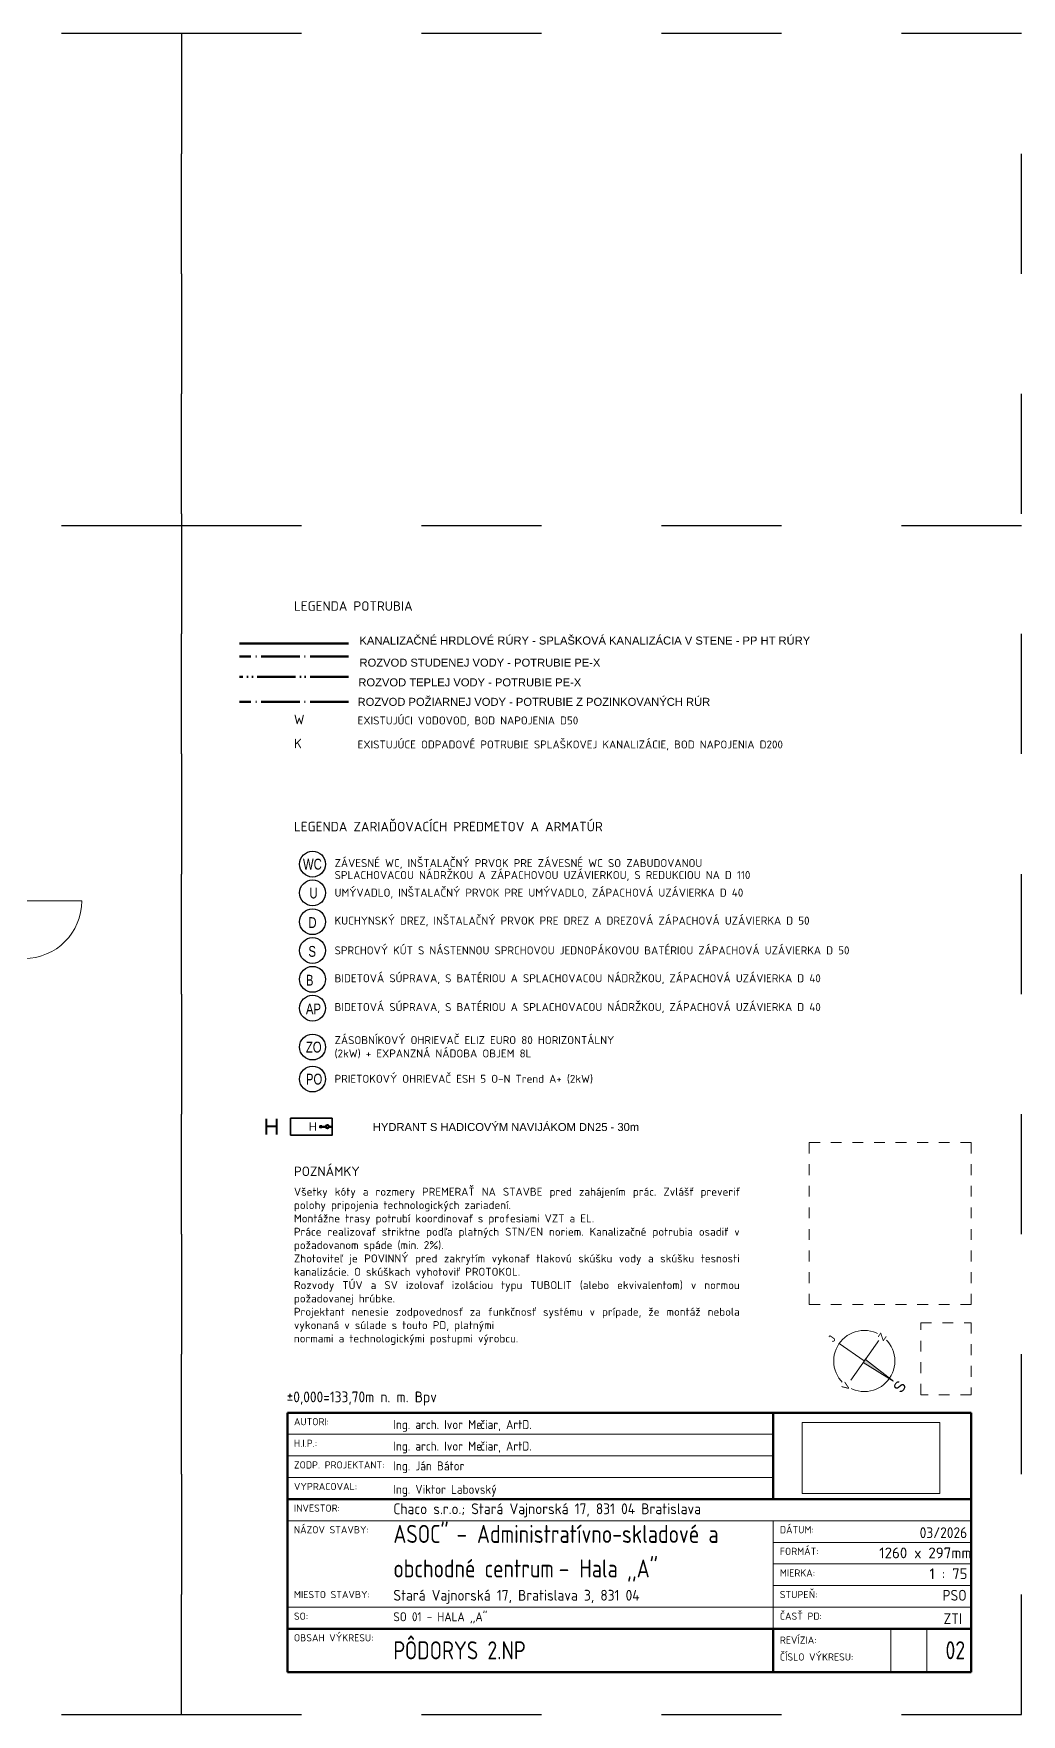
# Model space of a CAD drawing. Header units: millimetres. Extents: x 2377 to 264466, y -28213 to 61616.
# Drawn here: x 65844 to 81282, y 4870 to 31120 of the extents above; entities that cross this region are included whole.
import ezdxf
from ezdxf.enums import TextEntityAlignment as Align
from ezdxf.lldxf.tags import DXFTag

# ---------------------------------------------------------------- set-up
doc = ezdxf.new("R2010")
doc.units = ezdxf.units.MM
for name, pattern in [('ACAD_ISO04W100', [30.5, 24, -3, 0.5, -3]), ('ACAD_ISO05W100', [33, 24, -3, 0, -3, 0, -3]), ('ACAD_ISO06W100', [36, 24, -3, 0, -3, 0, -3, 0, -3]), ('Bodkočiarkovaná 3mm', [5, 3, -1, 0, -1]), ('Čiarkovaná 3mm', [6, 3, -3])]:
    doc.linetypes.add(name, pattern=pattern)
doc.layers.get('0').update_dxf_attribs({"color": 8})
for name, color, linetype, lineweight in [('_Wide Lines_', 250, 'Continuous', 70), ('dash', 9, 'Čiarkovaná 3mm', 9), ('Doors', 8, 'Continuous', 20), ('Dvere - nad rovinou rezu', 8, 'Bodkočiarkovaná 3mm', 9), ('G-____-____-TEXT', 7, 'Continuous', 9), ('Generic Annotations', 7, 'Continuous', 9), ('M-EQPM-____-OTLN', 7, 'Continuous', 18), ('Plan Swing', 8, 'Continuous', 9), ('Text Notes', 8, 'Continuous', 9), ('Title Blocks', 7, 'Continuous', 9), ('ZI_voda_pozar', 142, 'ACAD_ISO06W100', 50), ('ZTI- PRÍVOD POŽIARNEJ VODY', 144, 'ACAD_ISO04W100', 50), ('ZTI- PRÍVOD STUDENEJ VODY', 5, 'ACAD_ISO04W100', 50), ('ZTI-TÚV', 1, 'ACAD_ISO05W100', 50), ('ZTI_KANAL', 30, 'Continuous', 50)]:
    doc.layers.add(name, color=color, linetype=linetype, lineweight=lineweight)
doc.layers.add('IS_Popisy_úseků_Vodovod', color=7, linetype='SOLID')
doc.layers.add('PDF_Text', color=7, linetype='Continuous')
doc.layers.add('NETLAC', color=240, linetype='Čiarkovaná 3mm', plot=False, transparency=0.1)
doc.styles.add('Arial', font='arial.ttf', dxfattribs={"height": 89.296875})
doc.styles.add('Arial_1', font='arial.ttf', dxfattribs={"height": 3})
doc.styles.add('Arial_2', font='arial.ttf', dxfattribs={"height": 2})
doc.styles.add('HRUBE', font='arial.ttf', dxfattribs={"width": 0.75})
doc.styles.add('ISOCPEUR_10', font='isocpeur.ttf', dxfattribs={"height": 2})
doc.styles.add('ISOCPEUR_11', font='isocpeur.ttf', dxfattribs={"height": 3})
doc.styles.add('ISOCPEUR_12', font='isocpeur.ttf', dxfattribs={"width": 0.8, "height": 5})
doc.styles.add('ISOCPEUR_13', font='isocpeur.ttf', dxfattribs={"width": 0.9, "height": 3})
doc.styles.add('ISOCPEUR_14', font='isocpeur.ttf', dxfattribs={"width": 0.9, "height": 2.5})
doc.styles.add('PDF ISOCPEUR', font='isocpeur.ttf')
doc.styles.add('Style-Arial', font='arial.ttf')
tags = doc.linetypes.add('SOLID', pattern=[10, 10, 0]).pattern_tags.tags
tags[6:7] = [DXFTag(74, 4), DXFTag(75, 0), DXFTag(340, '0'), DXFTag(46, 0.0), DXFTag(50, 0.0), DXFTag(44, 0.0), DXFTag(45, 0.0)]
tags[4:5] = [DXFTag(74, 4), DXFTag(75, 0), DXFTag(340, '0'), DXFTag(46, 0.0), DXFTag(50, 0.0), DXFTag(44, 0.0), DXFTag(45, 0.0)]
picture_1 = doc.add_image_def('image1.jpg', size_in_pixel=(817, 420))

# ---------------------------------------------------------------- blocks, each defined once
blk = doc.blocks.new('Dvere 1-kridlové obložkové plné - 900x2100-4961961-2NP _PRAC_')
at = {"layer": 'Dvere - nad rovinou rezu'}
for p, q in [((-500, 165), (500, 165)), ((-500, -165), (500, -165))]:
    blk.add_line(p, q, dxfattribs=at)
at = {"layer": 'Plan Swing'}
blk.add_line((450, -165), (450, -1065), dxfattribs=at)
blk.add_arc((450, -165), 900, 180, 270, dxfattribs=at)
blk = doc.blocks.new('2NP podklad')
at = {"layer": 'Doors', "color": 252, "rotation": 90}
blk.add_blockref('Dvere 1-kridlové obložkové plné - 900x2100-4961961-2NP _PRAC_', (65533, 17125), dxfattribs=at)
blk = doc.blocks.new('netlac')
at = {"layer": 'NETLAC', "ltscale": 500}
for p, q in [((83851, 26406), (73351, 26406)), ((73351, 26406), (73351, 5406)), ((83851, 5406), (83851, 26406)), ((83851, 20256), (73351, 20256)), ((73351, 5406), (83851, 5406))]:
    blk.add_line(p, q, dxfattribs=at)
blk = doc.blocks.new('ALLA_ARCH_ROZPISKA - 1600x 420-4990699-PÔDORYS 2_NP')
at = {"layer": 'Title Blocks'}
blk.add_hatch(color=256, dxfattribs=at).paths.add_polyline_path([(-31.52, 90.63), (-40.02, 95.92), (-39.4, 96.8)])
at = {"layer": '_Wide Lines_'}
for p, q in [((-200, 10), (-200, 82)), ((-200, 82), (-10, 82)), ((-65, 82), (-65, 58)), ((-10, 82), (-10, 10)), ((-10, 58), (-200, 58)), ((-200, 22), (-10, 22)), ((-65, 22), (-65, 10)), ((-10, 10), (-200, 10))]:
    blk.add_line(p, q, dxfattribs=at)
at = {"layer": 'dash'}
for p, q in [((-55, 157), (-10, 157)), ((-55, 112), (-55, 157)), ((-10, 157), (-10, 112)), ((-10, 112), (-55, 112)), ((-24, 107), (-10, 107)), ((-24, 87), (-24, 107)), ((-10, 107), (-10, 87)), ((-10, 87), (-24, 87))]:
    blk.add_line(p, q, dxfattribs=at)
at = {"layer": 'Generic Annotations'}
for p, q in [((-39.71, 96.36), (-46.68, 101.24)), ((-43.44, 91.04), (-35.5, 102.37)), ((-39.4, 96.8), (-40.02, 95.92)), ((-40.02, 95.92), (-31.52, 90.63)), ((-40.02, 95.92), (-31.52, 90.63)), ((-39.09, 97.24), (-39.71, 96.36)), ((-39.4, 96.8), (-31.52, 90.63)), ((-31.52, 90.63), (-39.4, 96.8))]:
    blk.add_line(p, q, dxfattribs=at)
blk.add_circle((-39.71, 96.36), 8.5, dxfattribs=at)
at = {"layer": 'Title Blocks'}
for p, q in [((-65, 76), (-200, 76)), ((-65, 70), (-200, 70)), ((-65, 64), (-200, 64)), ((-10, 52), (-200, 52)), ((-65, 52), (-65, 22)), ((-10, 46), (-65, 46)), ((-10, 40), (-65, 40)), ((-10, 34), (-65, 34)), ((-10, 28), (-200, 28)), ((-32.32, 22), (-32.32, 10)), ((-22.32, 22), (-22.32, 10))]:
    blk.add_line(p, q, dxfattribs=at)
at = {"layer": 'Title Blocks', "attachment_point": 1}
for s, insert, char_height, width, style in [('AUTOR', (-198.17, 80.51), 2, 10.2616, 'ISOCPEUR_10'), ('\\fISOCPEUR|b0|i0|c238|p34|;I', (-189.7, 80.51), 2, 0.7215, 'ISOCPEUR_10'), ('\\fISOCPEUR|b0|i0|c238|p34|;:', (-189.11, 80.51), 2, 0.7215, 'ISOCPEUR_10'), ('H.I.P.:', (-198.17, 74.51), 2, 7.616, 'ISOCPEUR_10'), ('ZODP. PROJEKTANT:', (-198.17, 68.51), 2, 30.5443, 'ISOCPEUR_10'), ('VYPRACOVAL:', (-198.17, 62.51), 2, 21.4852, 'ISOCPEUR_10'), ('INVESTOR:', (-198.17, 56.51), 2, 15.4726, 'ISOCPEUR_10'), ('NÁZOV STAVBY:', (-198.17, 50.51), 2, 25.4937, 'ISOCPEUR_10'), ('DÁTUM:', (-63.17, 50.51), 2, 11.2236, 'ISOCPEUR_10'), ('FORMÁT:', (-63.17, 44.51), 2, 12.9873, 'ISOCPEUR_10'), ('1260 x 297mm', (-35.55, 44.58), 3, 30.3038, 'ISOCPEUR_11'), ('MIERKA:', (-63.17, 38.51), 2, 11.7046, 'ISOCPEUR_10'), ('Ň:', (-55.1, 32.51), 2, 2.7257, 'ISOCPEUR_10'), ('MIESTO STAVBY:', (-198.17, 32.51), 2, 25.7342, 'ISOCPEUR_10'), ('STUPE', (-63.17, 32.51), 2, 9.7806, 'ISOCPEUR_10'), ('SO:', (-198.17, 26.51), 2, 4.73, 'ISOCPEUR_10'), ('ČASŤ PD:', (-63.17, 26.51), 2, 14.27, 'ISOCPEUR_10'), ('OBSAH VÝKRESU:', (-198.17, 20.51), 2, 26.7764, 'ISOCPEUR_10'), ('REVÍZIA:', (-63.17, 19.87), 2, 12.9072, 'ISOCPEUR_10'), ('\\fISOCPEUR|b0|i0|c238|p34|;Č', (-63.17, 15.18), 2, 1.7637, 'ISOCPEUR_10'), ('ÍSLO VÝKRESU:', (-61.71, 15.18), 2, 23.4894, 'ISOCPEUR_10')]:
    blk.add_mtext(s, dxfattribs=dict(at, insert=insert, char_height=char_height, width=width, style=style))
at = {"layer": 'Title Blocks'}
image = blk.add_image(picture_1, insert=(-56.98, 59.61), size_in_units=(38.22, 19.65), dxfattribs=at)
image.dxf.flags = 7
at = {"layer": 'Title Blocks', "attachment_point": 1, "rotation": 55, "bg_fill": 3, "box_fill_scale": 1.25, "bg_fill_color": 256, "bg_fill_true_color": 13158600, "bg_fill_transparency": 0}
for s, insert, char_height, width, style in [('\\fArial|b0|i0|c238|p34|;J', (-49.96, 102.59), 2, 1.7637, 'Arial_2'), ('\\fArial|b0|i0|c238|p34|;Z', (-36.07, 102.96), 2, 2.0844, 'Arial_2'), ('\\fArial|b0|i0|c238|p34|;V', (-46.15, 89.13), 2, 2.3249, 'Arial_2'), ('\\fArial|b0|i0|c238|p34|;S', (-31.92, 88.95), 3, 3.4473, 'Arial_1')]:
    blk.add_mtext(s, dxfattribs=dict(at, insert=insert, char_height=char_height, width=width, style=style))

msp = doc.modelspace()

# ---------------------------------------------------------------- linework, layer by layer
at = {"linetype": 'Continuous'}
for centre in [(70204, 18150), (70204, 17700), (70204, 17250), (70204, 16800), (70204, 16350), (70204, 15900), (70204, 15293), (70204, 14793)]:
    msp.add_circle(centre, 202, dxfattribs=at)
at = {"layer": 'ZI_voda_pozar', "color": 1, "ltscale": 12, "transparency": 33554687}
for p, q in [((70409, 14048), (70309, 14048)), ((70510, 14048), (70460, 14048))]:
    msp.add_line(p, q, dxfattribs=at)
at = {"layer": 'ZI_voda_pozar', "color": 1, "ltscale": 50}
msp.add_line((70334, 14025), (70334, 14070), dxfattribs=at)
at = {"layer": 'ZI_voda_pozar', "color": 1, "linetype": 'Continuous', "ltscale": 12, "transparency": 33554687}
msp.add_circle((70435, 14048), 25, dxfattribs=at)
at = {"layer": 'ZTI- PRÍVOD POŽIARNEJ VODY', "color": 6, "lineweight": 70, "ltscale": 25}
msp.add_line((70765, 20683), (69061, 20683), dxfattribs=at)
at = {"layer": 'ZTI- PRÍVOD STUDENEJ VODY', "lineweight": 70, "ltscale": 25}
msp.add_line((70765, 21392), (69061, 21392), dxfattribs=at)
at = {"layer": 'ZTI-TÚV', "lineweight": 70, "ltscale": 25}
msp.add_line((70765, 21072), (69061, 21072), dxfattribs=at)
at = {"layer": 'ZTI_KANAL', "lineweight": 70}
msp.add_line((70765, 21597), (69061, 21597), dxfattribs=at)

# ---------------------------------------------------------------- block references
at = {"color": 0, "xscale": 1.25, "yscale": 1.25, "zscale": 1.25}
msp.add_blockref('netlac', (-23532, -1888), dxfattribs=at)
at = {"color": 0}
msp.add_blockref('2NP podklad', (0, 0), dxfattribs=at)

# ---------------------------------------------------------------- texts
at = {"linetype": 'Continuous', "style": 'HRUBE', "width": 0.75}
for s, height, p in [('WC', 168.8, (70054, 18064)), ('U', 169, (70155, 17614)), ('D', 169, (70139, 17152)), ('S', 169, (70139, 16702)), ('B', 169, (70100, 16252)), ('AP', 168.8, (70100, 15802)), ('ZO', 168.8, (70100, 15207)), ('PO', 168.8, (70100, 14707))]:
    msp.add_text(s, height=height, dxfattribs=at).set_placement(p)
at = {"layer": 'G-____-____-TEXT', "color": 1, "true_color": 0xff0000, "insert": (70144, 14114), "char_height": 125, "width": 158.68, "attachment_point": 1, "style": 'Arial'}
msp.add_mtext('{\\C1;H}', dxfattribs=at)
at = {"layer": 'IS_Popisy_úseků_Vodovod', "ltscale": 10, "transparency": 33554687, "style": 'Style-Arial'}
msp.add_text('H', height=250, dxfattribs=at).set_placement((69563, 14050, 0), align=Align.MIDDLE_CENTER)
at = {"layer": 'IS_Popisy_úseků_Vodovod', "color": 7, "ltscale": 10, "insert": (75308, 13979, 0), "char_height": 125, "width": 6680.27, "attachment_point": 9, "style": 'Style-Arial'}
msp.add_mtext('{\\fArial|b0|i0|c238|p34;HYDRANT S HADICOVÝM NAVIJÁKOM DN25 - 30m }', dxfattribs=at)
at = {"layer": 'PDF_Text', "lineweight": 30, "attachment_point": 4, "style": 'PDF ISOCPEUR'}
for s, insert, char_height in [('LEGENDA POTRUBIA', (69913, 22180), 148.46), ('LEGENDA ZARIAĎOVACÍCH PREDMETOV A ARMATÚR', (69913, 18735), 148.46), ('POZNÁMKY', (69913, 13352), 148.5)]:
    msp.add_mtext(s, dxfattribs=dict(at, insert=insert, char_height=char_height))
at = {"layer": 'PDF_Text', "attachment_point": 4, "style": 'PDF ISOCPEUR'}
for s, insert, char_height in [('\\pxql,t0.008;{\\fArial|b0|i0|c238|p34;KANALIZAČNÉ HRDLOVÉ RÚRY - SPLAŠKOVÁ KANALIZÁCIA V STENE - PP HT RÚRY\\H0.99999x;\\W0.8; \\H1.7144x; }', (70937, 21640), 125), ('\\pxsm2,ql;{\\fArial|b0|i0|c238|p34;ROZVOD STUDENEJ VODY - POTRUBIE PE-X}', (70938, 21295), 125), ('\\pxsm2,ql;{\\fArial|b0|i0|c238|p34;ROZVOD TEPLEJ VODY - POTRUBIE PE-X}', (70920, 20987), 125), ('{\\fArial|b0|i0|c238|p34;ROZVOD POŽIARNEJ VODY - POTRUBIE Z POZINKOVANÝCH RÚR}', (70908, 20683), 125), ('\\A1;W', (69913, 20408), 148.5), ('EXISTUJÚCI VODOVOD, BOD NAPOJENIA D50', (70908, 20378), 125), ('\\A1;K', (69913, 20033), 148.5), ('EXISTUJÚCE ODPADOVÉ POTRUBIE SPLAŠKOVEJ KANALIZÁCIE, BOD NAPOJENIA D200', (70908, 20003), 125), ('ZÁVESNÉ WC, INŠTALAČNÝ PRVOK PRE ZÁVESNÉ WC SO ZABUDOVANOU', (70548, 18151), 125), ('SPLACHOVACOU NÁDRŽKOU A ZÁPACHOVOU UZÁVIERKOU, S REDUKCIOU NA D 110', (70548, 17964), 125), ('UMÝVADLO, INŠTALAČNÝ PRVOK PRE UMÝVADLO, ZÁPACHOVÁ UZÁVIERKA D 40', (70548, 17689), 125), ('KUCHYNSKÝ DREZ, INŠTALAČNÝ PRVOK PRE DREZ A DREZOVÁ ZÁPACHOVÁ UZÁVIERKA D 50', (70548, 17252), 125), ('SPRCHOVÝ KÚT S NÁSTENNOU SPRCHOVOU JEDNOPÁKOVOU BATÉRIOU ZÁPACHOVÁ UZÁVIERKA D 50', (70548, 16802), 125), ('BIDETOVÁ SÚPRAVA, S BATÉRIOU A SPLACHOVACOU NÁDRŽKOU, ZÁPACHOVÁ UZÁVIERKA D 40', (70548, 16352), 125), ('BIDETOVÁ SÚPRAVA, S BATÉRIOU A SPLACHOVACOU NÁDRŽKOU, ZÁPACHOVÁ UZÁVIERKA D 40', (70548, 15902), 125)]:
    msp.add_mtext(s, dxfattribs=dict(at, insert=insert, char_height=char_height))
at = {"layer": 'PDF_Text', "char_height": 125, "attachment_point": 4, "style": 'PDF ISOCPEUR'}
for s, insert, width in [('ZÁSOBNÍKOVÝ OHRIEVAČ ELIZ EURO 80 HORIZONTÁLNY (2kW) + EXPANZNÁ NÁDOBA OBJEM 8L', (70548, 15290), 4776.09), ('PRIETOKOVÝ OHRIEVAČ ESH 5 O-N Trend A+ (2kW)', (70548, 14790), 4776.09), ('\\pxqj;Všetky kóty a rozmery PREMERAŤ NA STAVBE pred zahájením prác. Zvlášť preveriť polohy pripojenia technologických zariadení.^JMontážne trasy potrubí koordinovať s profesiami VZT a EL.^JPráce realizovať striktne podľa platných STN/EN noriem. Kanalizačné potrubia osadiť v požadovanom spáde (min. 2%).^JZhotoviteľ je POVINNÝ pred zakrytím vykonať tlakovú skúšku vody a skúšku tesnosti kanalizácie. O skúškach vyhotoviť PROTOKOL.^JRozvody TÚV a SV izolovať izoláciou typu TUBOLIT (alebo ekvivalentom) v normou požadovanej hrúbke.^JProjektant nenesie zodpovednosť za funkčnosť systému v prípade, že montáž nebola vykonaná v súlade s touto PD, platnými^Jnormami a technologickými postupmi výrobcu.', (69913, 11868), 6945.76)]:
    msp.add_mtext(s, dxfattribs=dict(at, insert=insert, width=width))

# ---------------------------------------------------------------- next in the draw order: block references
at = {"color": 0, "xscale": 1.25, "yscale": 1.25, "zscale": 1.25}
msp.add_blockref('netlac', (-36657, -1888), dxfattribs=at)
at = {"layer": 'Title Blocks', "xscale": 56.25, "yscale": 56.25, "zscale": 56.25}
msp.add_blockref('ALLA_ARCH_ROZPISKA - 1600x 420-4990699-PÔDORYS 2_NP', (81060, 4969), dxfattribs=at)

# ---------------------------------------------------------------- next in the draw order: linework, layer by layer
at = {"layer": 'M-EQPM-____-OTLN', "color": 5, "linetype": 'Continuous', "lineweight": 35, "true_color": 0x0000ff}
msp.add_line((69861, 13915), (69861, 14180), dxfattribs=at)
msp.add_lwpolyline([(69861, 14180), (70510, 14180), (70510, 13915), (69861, 13915)], dxfattribs=at)

# ---------------------------------------------------------------- next in the draw order: texts
at = {"layer": 'Text Notes', "insert": (79844, 7151), "char_height": 168.8, "width": 680.93, "attachment_point": 1, "style": 'ISOCPEUR_11'}
msp.add_mtext('1 : 75', dxfattribs=at)
at = {"layer": 'Title Blocks', "attachment_point": 1}
for s, insert, char_height, width, style in [('±0,000=133,70m n. m. Bpv', (69799, 9913), 168.75, 2759.81, 'ISOCPEUR_13'), ('Ing. arch. Ivor Me', (71467, 9467), 140.62, 1643.71, 'ISOCPEUR_14'), ('čiar, ArtD.', (72824, 9467), 140.62, 978.11, 'ISOCPEUR_14'), ('Ing. arch. Ivor Me', (71467, 9130), 140.62, 1643.71, 'ISOCPEUR_14'), ('čiar, ArtD.', (72824, 9130), 140.62, 978.11, 'ISOCPEUR_14'), ('Ing. Ján Bátor', (71467, 8821), 140.62, 1611.24, 'ISOCPEUR_14'), ('Ing. Viktor Labovský', (71467, 8455), 140.62, 1611.24, 'ISOCPEUR_14'), ('Chaco s.r.o.; Stará Vajnorská 17, 831 04 Bratislava', (71467, 8165), 168.75, 5673.84, 'ISOCPEUR_13'), ('ASOC" ', (71467, 7829), 281.2, 1194.11, 'ISOCPEUR_12'), ('\\fISOCPEUR|b0|i0|c238|p34|;\\W.8;–', (72453, 7829), 281.25, 216.46, 'ISOCPEUR_12'), (' Administratívno-skladové a', (72631, 7829), 281.25, 4772.85, 'ISOCPEUR_12'), ('03/2026', (79692, 7792), 168.8, 880.7, 'ISOCPEUR_13'), ('obchodné centrum ', (71467, 7290), 281.25, 3131.39, 'ISOCPEUR_12'), ('\\fISOCPEUR|b0|i0|c238|p34|;\\W.8;–', (74051, 7290), 281.25, 216.46, 'ISOCPEUR_12'), (' Hala ,,A"', (74230, 7290), 281.2, 1627.02, 'ISOCPEUR_12'), ('Stará Vajnorská 17, Bratislava 3, 831 04', (71467, 6815), 168.75, 4557.74, 'ISOCPEUR_13'), ('PSO', (80049, 6815), 168.8, 438.32, 'ISOCPEUR_13'), ('SO 01 - HALA ,,A"', (71467, 6465), 140.62, 1757.35, 'ISOCPEUR_14'), ('ZTI', (80065, 6450), 168.8, 1976.51, 'ISOCPEUR_13'), ('ÔDORYS 2.NP', (71646, 6011), 281.25, 2197.02, 'ISOCPEUR_12'), ('\\fISOCPEUR|b0|i0|c238|p34|;\\W.8;P', (71467, 6011), 281.25, 216.46, 'ISOCPEUR_12'), ('02', (80095, 6012), 281.2, 382.4, 'ISOCPEUR_12')]:
    msp.add_mtext(s, dxfattribs=dict(at, insert=insert, char_height=char_height, width=width, style=style))

doc.saveas('drawing.dxf')
